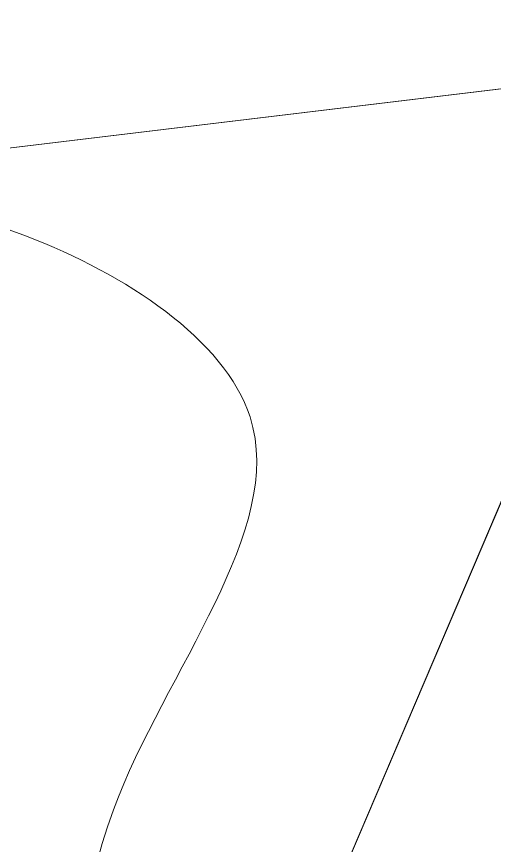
# Model space of a CAD drawing. Header units: metres. Extents: x -48 to 2360, y -1392 to 453.
# Drawn here: x 698.91 to 703.58, y -950.71 to -942.6 of the extents above; entities that cross this region are included whole.
import ezdxf

# ---------------------------------------------------------------- set-up
doc = ezdxf.new("R2010")
doc.units = ezdxf.units.M
doc.layers.add('JARDINERAS', color=93, linetype='Continuous', lineweight=5, transparency=0.4)
doc.layers.add('TODO', color=210, linetype='Continuous', lineweight=5)

msp = doc.modelspace()

# ---------------------------------------------------------------- linework, layer by layer
at = {"layer": 'JARDINERAS', "ltscale": 0.05, "transparency": 33554687}
msp.add_spline([(693.7075, -944.5083), (699.0027, -944.7512), (701.1889, -946.5202), (699.8528, -950.3645), (700.1324, -955.5995)], degree=3, dxfattribs=at)
at = {"layer": 'TODO', "ltscale": 7, "transparency": 33554687}
msp.add_line((700.1324, -955.5995), (705.429, -943.1602), dxfattribs=at)
at = {"layer": 'TODO', "ltscale": 0.05, "transparency": 33554687, "flags": 128}
for points in [[(733.6725, -939.6877), (693.7075, -944.5083)], [(733.672, -939.6891), (693.7075, -944.5083)]]:
    msp.add_lwpolyline(points, dxfattribs=at)
at = {"layer": 'TODO', "ltscale": 7, "transparency": 33554687}
msp.add_lwpolyline([(707.5307, -944.0838), (705.4187, -943.1843), (700.1324, -955.5995), (700.4762, -956.1931), (702.0407, -956.8587), (701.9022, -957.1915), (722.391, -965.9607), (728.3733, -952.0288), (707.8845, -943.2596), (707.5306, -944.0838)], dxfattribs=at)

doc.saveas('drawing.dxf')
